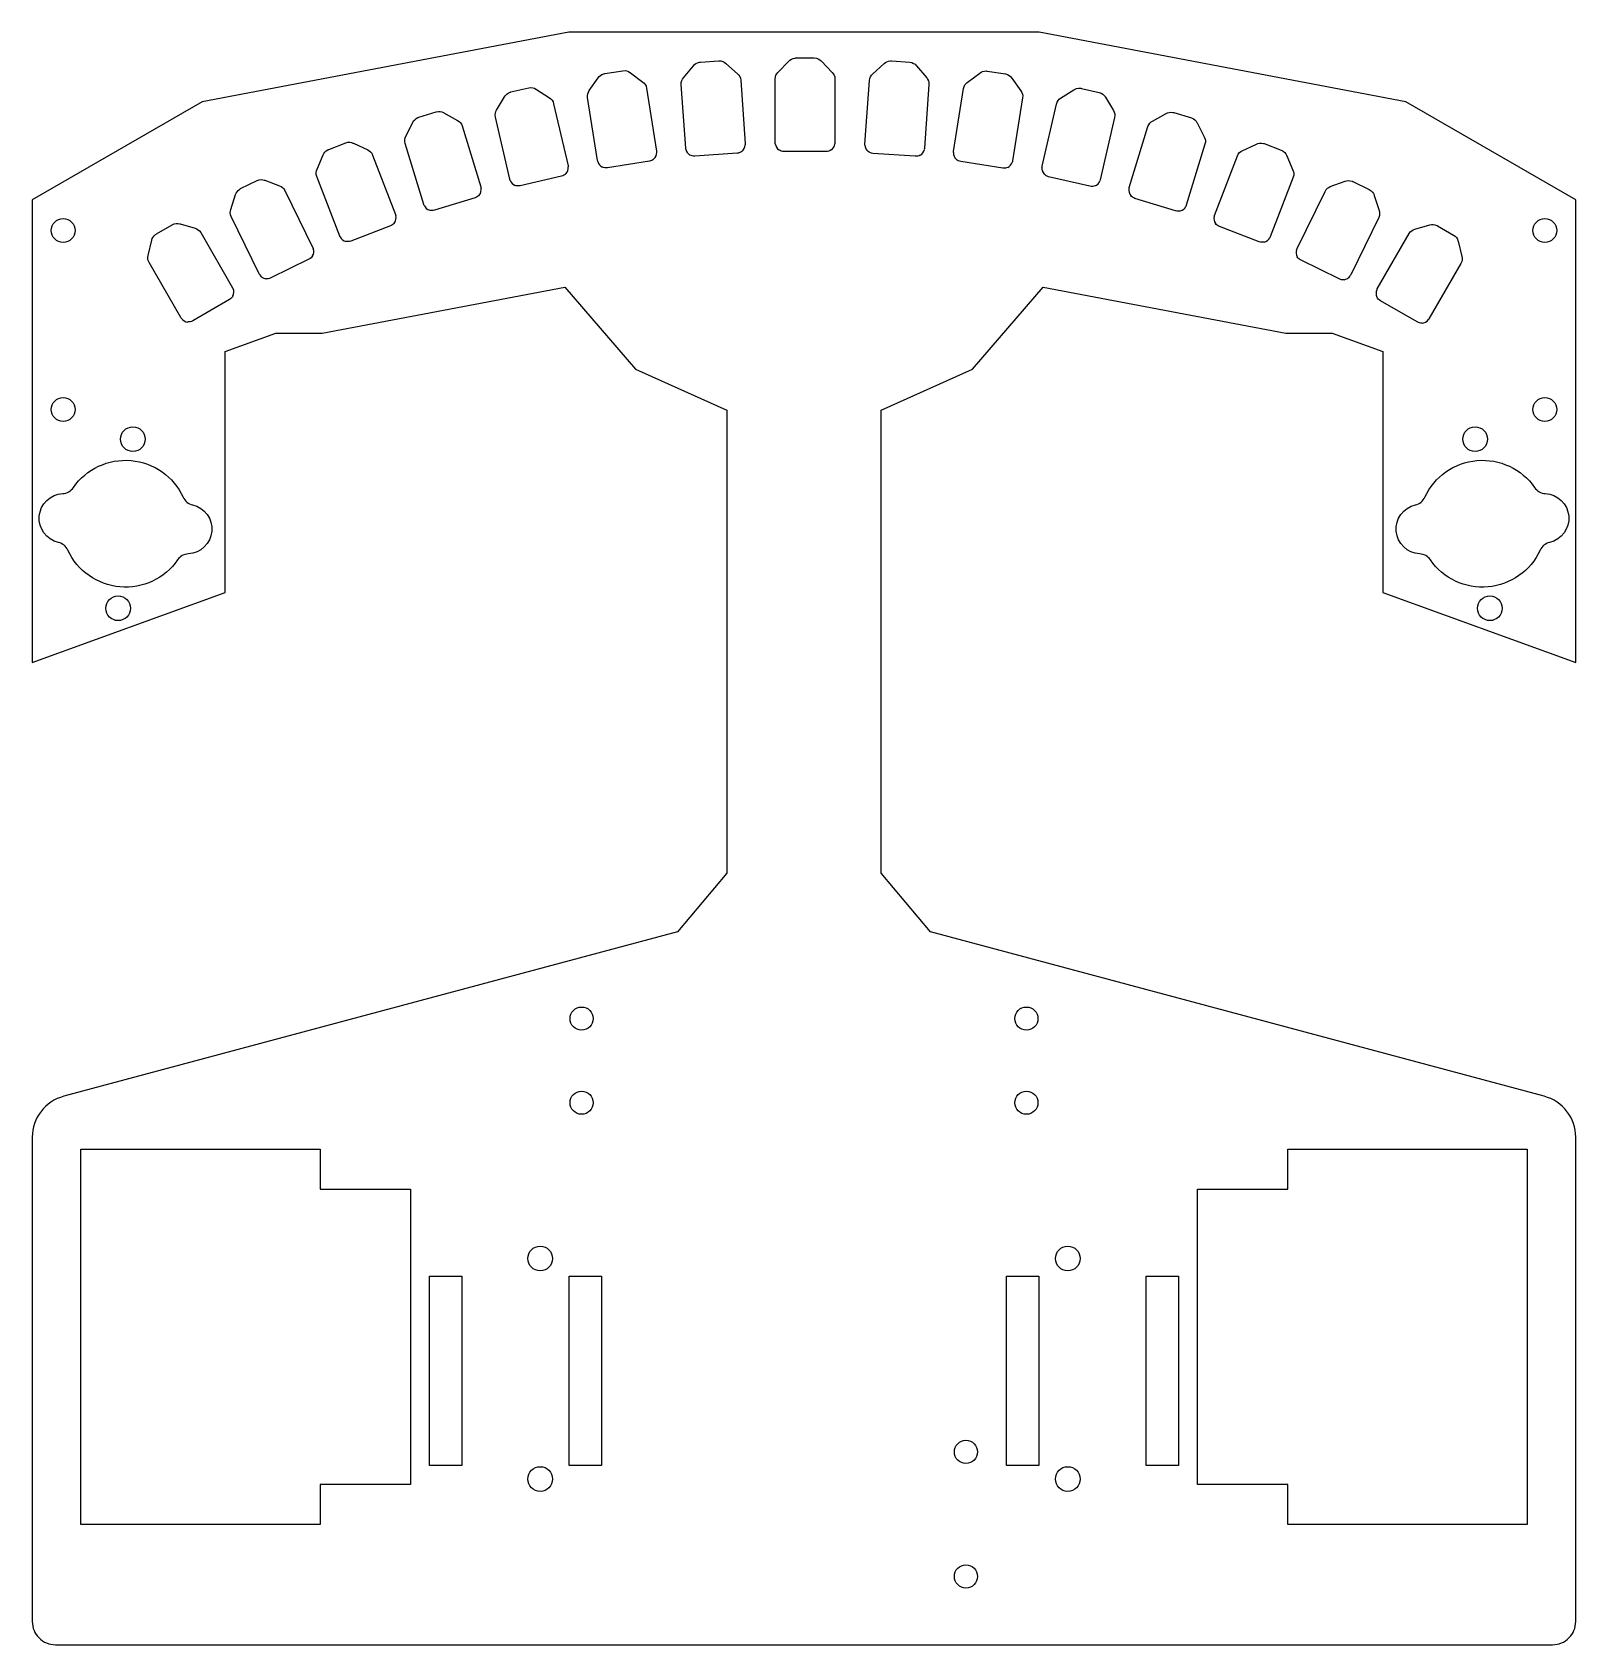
# Model space of a CAD drawing. Header units: millimetres. Extents: x -100 to 100, y -200 to 9.
import ezdxf

# ---------------------------------------------------------------- set-up
doc = ezdxf.new("R2010")
doc.units = ezdxf.units.MM
doc.layers.get('0').update_dxf_attribs({"linetype": 'CONTINUOUS'})

msp = doc.modelspace()

# ---------------------------------------------------------------- linework, layer by layer
for p, q in [((-15.62, 3.11), (-14.32, 4.66)), ((-13.43, 5.13), (-11.05, 5.3)), ((-10.11, 4.96), (-8.6, 3.6)), ((-3.38, 3.8), (-1.97, 5.26)), ((-1.05, 5.67), (1.33, 5.67)), ((2.25, 5.26), (3.66, 3.8)), ((8.88, 3.58), (10.39, 4.93)), ((11.33, 5.28), (13.7, 5.11)), ((14.59, 4.64), (15.9, 3.09)), ((-27.83, 1.43), (-26.67, 3.09)), ((-25.82, 3.64), (-23.47, 4.01)), ((-22.5, 3.75), (-20.88, 2.53)), ((-15.33, -6.02), (-15.91, 2.23)), ((-8.19, 2.77), (-7.61, -5.48)), ((-3.73, -5.32), (-3.73, 2.94)), ((4.01, 2.95), (4.01, -5.32)), ((7.89, -5.5), (8.47, 2.75)), ((16.19, 2.21), (15.61, -6.04)), ((21.16, 2.49), (22.78, 3.71)), ((23.75, 3.97), (26.1, 3.6)), ((26.94, 3.05), (28.11, 1.39)), ((-39.83, -1.08), (-38.79, 0.65)), ((-37.98, 1.26), (-35.66, 1.79)), ((-34.68, 1.6), (-32.98, 0.5)), ((-26.75, -7.63), (-28.04, 0.53)), ((-20.4, 1.74), (-19.11, -6.42)), ((19.39, -6.46), (20.68, 1.7)), ((28.32, 0.49), (27.03, -7.67)), ((33.25, 0.44), (34.95, 1.54)), ((35.94, 1.73), (38.25, 1.2)), ((39.06, 0.59), (40.1, -1.15)), ((-49.93, -2.02), (-47.65, -1.33)), ((-46.65, -1.45), (-44.88, -2.43)), ((-38.12, -10.05), (-39.98, -2)), ((-32.44, -0.26), (-30.58, -8.31)), ((30.85, -8.37), (32.71, -0.32)), ((40.25, -2.06), (38.39, -10.11)), ((45.15, -2.51), (46.92, -1.53)), ((47.92, -1.41), (50.19, -2.11)), ((-51.61, -4.49), (-50.69, -2.68)), ((-44.29, -3.15), (-41.88, -11.05)), ((42.14, -11.13), (44.56, -3.23)), ((50.95, -2.76), (51.87, -4.57)), ((-61.59, -6.19), (-59.37, -5.34)), ((-58.37, -5.39), (-56.53, -6.24)), ((-49.28, -13.31), (-51.69, -5.41)), ((51.96, -5.49), (49.54, -13.4)), ((56.79, -6.35), (58.63, -5.49)), ((59.63, -5.44), (61.85, -6.29)), ((-63.1, -8.76), (-62.31, -6.9)), ((-55.9, -6.92), (-52.93, -14.63)), ((-20.04, -7.71), (-25.47, -8.57)), ((-8.65, -6.68), (-14.14, -7.06)), ((2.89, -6.45), (-2.61, -6.45)), ((14.42, -7.08), (8.93, -6.7)), ((25.75, -8.61), (20.31, -7.75)), ((53.19, -14.73), (56.16, -7.02)), ((62.57, -7), (63.36, -8.87)), ((-73, -11.27), (-70.86, -10.23)), ((-69.86, -10.19), (-67.95, -10.89)), ((-60.16, -17.41), (-63.12, -9.69)), ((-31.42, -9.66), (-36.78, -10.9)), ((37.05, -10.96), (31.69, -9.72)), ((63.38, -9.79), (60.42, -17.51)), ((68.2, -11.01), (70.11, -10.32)), ((71.11, -10.35), (73.25, -11.4)), ((-74.27, -13.97), (-73.65, -12.04)), ((-67.26, -11.5), (-63.64, -18.93)), ((-42.62, -12.46), (-47.88, -14.06)), ((48.14, -14.15), (42.88, -12.54)), ((63.89, -19.05), (67.51, -11.62)), ((73.9, -12.16), (74.52, -14.09)), ((-83.91, -17.14), (-81.85, -15.95)), ((-80.85, -15.84), (-78.9, -16.4)), ((-70.59, -22.32), (-74.21, -14.9)), ((-53.57, -16.09), (-58.71, -18.06)), ((58.97, -18.16), (53.84, -16.19)), ((74.47, -15.02), (70.84, -22.44)), ((79.15, -16.54), (81.09, -15.98)), ((82.09, -16.09), (84.15, -17.28)), ((-84.99, -19.92), (-84.5, -17.95)), ((-78.17, -16.96), (-74.04, -24.12)), ((74.28, -24.26), (78.41, -17.1)), ((84.75, -18.09), (85.24, -20.06)), ((-80.74, -27.99), (-84.87, -20.83)), ((-64.15, -20.43), (-69.09, -22.85)), ((69.34, -22.97), (64.4, -20.56)), ((85.11, -20.97), (80.98, -28.13)), ((-74.44, -25.66), (-79.21, -28.41)), ((79.45, -28.55), (74.69, -25.8))]:
    msp.add_line(p, q)
for points in [[(-100, -197, 0.414214), (-97, -200), (97, -200, 0.414214), (100, -197), (100, -134.22, 0.339454), (95.92, -128.91), (16.37, -107.59), (10, -100), (10, -40), (21.85, -34.65), (30.98, -24.05), (62.42, -30), (68.42, -30), (75, -32.39), (75, -63.6), (100, -72.7), (100, -12.7), (78, 0), (30.46, 9), (-30.46, 9), (-78, 0), (-100, -12.7), (-100, -72.7), (-75, -63.6), (-75, -32.39), (-68.42, -30), (-62.42, -30), (-30.98, -24.05), (-21.85, -34.65), (-10, -40), (-10, -100), (-16.37, -107.59), (-95.92, -128.91, 0.339454), (-100, -134.22)], [(-79.78, -58.61, 0.232756), (-81.16, -59.38, -0.581006), (-95.38, -58.13, 0.232756), (-96.6, -57.14, -0.870771), (-96.05, -50.79, 0.232755), (-94.67, -50.02, -0.581006), (-80.45, -51.27, 0.232756), (-79.23, -52.26, -0.870771)], [(96.6, -57.14, 0.232756), (95.38, -58.13, -0.581006), (81.16, -59.38, 0.232756), (79.78, -58.61, -0.870771), (79.23, -52.26, 0.232756), (80.45, -51.27, -0.581006), (94.67, -50.02, 0.232755), (96.05, -50.79, -0.870771)]]:
    msp.add_lwpolyline(points, format="xyb", close=True)
for points in [[(-62.71, -179.25), (-62.71, -184.42), (-93.71, -184.42), (-93.71, -135.78), (-62.71, -135.78), (-62.71, -140.94), (-51.01, -140.94), (-51.01, -179.25)], [(93.71, -184.42), (62.71, -184.42), (62.71, -179.25), (51.01, -179.25), (51.01, -140.94), (62.71, -140.94), (62.71, -135.78), (93.71, -135.78)], [(-48.53, -176.76), (-48.53, -152.21), (-44.33, -152.21), (-44.33, -176.76)], [(-26.22, -152.21), (-26.22, -176.76), (-30.42, -176.76), (-30.42, -152.21)], [(26.22, -152.21), (30.42, -152.21), (30.42, -176.76), (26.22, -176.76)], [(44.33, -176.76), (44.33, -152.21), (48.53, -152.21), (48.53, -176.76)]]:
    msp.add_lwpolyline(points, close=True)
for centre, radius in [((-96, -16.7), 1.55), ((96, -16.7), 1.55), ((-96, -39.9), 1.55), ((96, -39.9), 1.55), ((-86.96, -43.74), 1.6), ((86.96, -43.74), 1.6), ((-88.87, -65.66), 1.6), ((88.87, -65.66), 1.6), ((-28.82, -118.84), 1.5), ((28.82, -118.84), 1.5), ((-28.82, -129.74), 1.5), ((28.82, -129.74), 1.5), ((-34.18, -149.94), 1.6), ((34.18, -149.94), 1.6), ((20.98, -175), 1.5), ((-34.18, -178.52), 1.6), ((34.18, -178.52), 1.6), ((20.98, -191.15), 1.5)]:
    msp.add_circle(centre, radius)
for centre, start, end in [((-14.22, -5.95), 190.7236, 239.7342), ((-8.73, -5.56), 308.2719, 357.2825), ((-2.61, -5.33), 186.7236, 235.7342), ((2.89, -5.33), 304.2719, 353.2825), ((9.01, -5.58), 182.7236, 231.7342), ((14.5, -5.97), 300.2719, 349.2825), ((-25.64, -7.47), 195.7236, 244.7342), ((-20.21, -6.6), -46.7281, 2.2825), ((20.49, -6.65), 177.7236, 226.7342), ((25.92, -7.51), 295.2719, 344.2825), ((-37.03, -9.81), 199.7236, 248.7342), ((-31.67, -8.57), -42.7281, 6.2825), ((31.94, -8.63), 173.7236, 222.7342), ((37.3, -9.87), 291.2719, 340.2825), ((-42.94, -11.39), -38.7281, 10.2825), ((43.21, -11.47), 169.7236, 218.7342), ((-48.2, -12.99), 203.7236, 252.7342), ((48.47, -13.08), 287.2719, 336.2825), ((-53.98, -15.04), -34.7281, 14.2825), ((54.24, -15.14), 165.7236, 214.7342), ((-59.11, -17.01), 207.7236, 256.7342), ((59.37, -17.11), 283.2719, 332.2825), ((-64.64, -19.43), -29.7281, 19.2825), ((64.89, -19.55), 160.7236, 209.7342), ((-69.58, -21.84), 212.7236, 261.7342), ((69.83, -21.96), 278.2719, 327.2825), ((-75, -24.69), -25.7281, 23.2825), ((75.25, -24.83), 156.7236, 205.7342), ((-79.77, -27.44), 216.7236, 265.7342), ((80.01, -27.58), 274.2719, 323.2825)]:
    msp.add_arc(centre, 1.12, start, end)
for points, knots in [([(-14.32, 4.66), (-14.14, 4.87), (-13.92, 5.05), (-13.54, 5.12), (-13.5, 5.12), (-13.47, 5.13), (-13.43, 5.13)], [-1.570796, -1.570796, -1.570796, -1.570796, -0.621605, -0.621605, -0.621605, -0.532423, -0.532423, -0.532423, -0.532423]), ([(-11.05, 5.3), (-10.64, 5.33), (-10.38, 5.18), (-10.17, 5.01), (-10.15, 4.99), (-10.13, 4.97), (-10.11, 4.96)], [0.532423, 0.532423, 0.532423, 0.532423, 1.481614, 1.481614, 1.481614, 1.570796, 1.570796, 1.570796, 1.570796]), ([(-1.97, 5.26), (-1.78, 5.45), (-1.55, 5.62), (-1.16, 5.66), (-1.13, 5.66), (-1.09, 5.67), (-1.05, 5.67)], [-1.570796, -1.570796, -1.570796, -1.570796, -0.621605, -0.621605, -0.621605, -0.532423, -0.532423, -0.532423, -0.532423]), ([(1.33, 5.67), (1.75, 5.67), (1.99, 5.5), (2.19, 5.31), (2.21, 5.3), (2.23, 5.28), (2.25, 5.26)], [0.532423, 0.532423, 0.532423, 0.532423, 1.481614, 1.481614, 1.481614, 1.570796, 1.570796, 1.570796, 1.570796]), ([(10.39, 4.93), (10.59, 5.12), (10.83, 5.27), (11.22, 5.28), (11.26, 5.28), (11.29, 5.28), (11.33, 5.28)], [-1.570796, -1.570796, -1.570796, -1.570796, -0.621605, -0.621605, -0.621605, -0.532423, -0.532423, -0.532423, -0.532423]), ([(13.7, 5.11), (14.12, 5.08), (14.36, 4.9), (14.54, 4.7), (14.56, 4.68), (14.58, 4.66), (14.59, 4.64)], [0.532423, 0.532423, 0.532423, 0.532423, 1.481614, 1.481614, 1.481614, 1.570796, 1.570796, 1.570796, 1.570796]), ([(-26.67, 3.09), (-26.51, 3.31), (-26.31, 3.52), (-25.93, 3.61), (-25.9, 3.62), (-25.86, 3.63), (-25.82, 3.64)], [-1.570796, -1.570796, -1.570796, -1.570796, -0.621605, -0.621605, -0.621605, -0.532423, -0.532423, -0.532423, -0.532423]), ([(-23.47, 4.01), (-23.06, 4.08), (-22.79, 3.95), (-22.57, 3.8), (-22.54, 3.78), (-22.52, 3.77), (-22.5, 3.75)], [0.532423, 0.532423, 0.532423, 0.532423, 1.481614, 1.481614, 1.481614, 1.570796, 1.570796, 1.570796, 1.570796]), ([(22.78, 3.71), (23, 3.87), (23.25, 4), (23.64, 3.98), (23.67, 3.98), (23.71, 3.97), (23.75, 3.97)], [-1.570796, -1.570796, -1.570796, -1.570796, -0.621605, -0.621605, -0.621605, -0.532423, -0.532423, -0.532423, -0.532423]), ([(26.1, 3.6), (26.51, 3.53), (26.73, 3.33), (26.9, 3.11), (26.91, 3.09), (26.93, 3.07), (26.94, 3.05)], [0.532423, 0.532423, 0.532423, 0.532423, 1.481614, 1.481614, 1.481614, 1.570796, 1.570796, 1.570796, 1.570796]), ([(-38.79, 0.65), (-38.65, 0.89), (-38.46, 1.1), (-38.09, 1.23), (-38.06, 1.24), (-38.02, 1.25), (-37.98, 1.26)], [-1.570796, -1.570796, -1.570796, -1.570796, -0.621605, -0.621605, -0.621605, -0.532423, -0.532423, -0.532423, -0.532423]), ([(-35.66, 1.79), (-35.26, 1.89), (-34.98, 1.78), (-34.74, 1.64), (-34.72, 1.63), (-34.7, 1.62), (-34.68, 1.6)], [0.532423, 0.532423, 0.532423, 0.532423, 1.481614, 1.481614, 1.481614, 1.570796, 1.570796, 1.570796, 1.570796]), ([(34.95, 1.54), (35.18, 1.69), (35.44, 1.8), (35.82, 1.75), (35.86, 1.75), (35.9, 1.74), (35.94, 1.73)], [-1.570796, -1.570796, -1.570796, -1.570796, -0.621605, -0.621605, -0.621605, -0.532423, -0.532423, -0.532423, -0.532423]), ([(38.25, 1.2), (38.66, 1.1), (38.86, 0.88), (39.02, 0.66), (39.03, 0.64), (39.04, 0.61), (39.06, 0.59)], [0.532423, 0.532423, 0.532423, 0.532423, 1.481614, 1.481614, 1.481614, 1.570796, 1.570796, 1.570796, 1.570796]), ([(-50.69, -2.68), (-50.56, -2.44), (-50.39, -2.21), (-50.03, -2.06), (-50, -2.05), (-49.96, -2.04), (-49.93, -2.02)], [-1.570796, -1.570796, -1.570796, -1.570796, -0.621605, -0.621605, -0.621605, -0.532423, -0.532423, -0.532423, -0.532423]), ([(-47.65, -1.33), (-47.25, -1.21), (-46.97, -1.29), (-46.72, -1.41), (-46.7, -1.42), (-46.68, -1.44), (-46.65, -1.45)], [0.532423, 0.532423, 0.532423, 0.532423, 1.481614, 1.481614, 1.481614, 1.570796, 1.570796, 1.570796, 1.570796]), ([(46.92, -1.53), (47.16, -1.4), (47.43, -1.31), (47.81, -1.38), (47.84, -1.39), (47.88, -1.4), (47.92, -1.41)], [-1.570796, -1.570796, -1.570796, -1.570796, -0.621605, -0.621605, -0.621605, -0.532423, -0.532423, -0.532423, -0.532423]), ([(50.19, -2.11), (50.59, -2.23), (50.78, -2.46), (50.92, -2.7), (50.93, -2.72), (50.94, -2.74), (50.95, -2.76)], [0.532423, 0.532423, 0.532423, 0.532423, 1.481614, 1.481614, 1.481614, 1.570796, 1.570796, 1.570796, 1.570796]), ([(-62.31, -6.9), (-62.2, -6.65), (-62.05, -6.41), (-61.7, -6.23), (-61.67, -6.22), (-61.63, -6.2), (-61.59, -6.19)], [-1.570796, -1.570796, -1.570796, -1.570796, -0.621605, -0.621605, -0.621605, -0.532423, -0.532423, -0.532423, -0.532423]), ([(-59.37, -5.34), (-58.98, -5.19), (-58.69, -5.25), (-58.44, -5.36), (-58.42, -5.36), (-58.39, -5.38), (-58.37, -5.39)], [0.532423, 0.532423, 0.532423, 0.532423, 1.481614, 1.481614, 1.481614, 1.570796, 1.570796, 1.570796, 1.570796]), ([(58.63, -5.49), (58.87, -5.37), (59.15, -5.3), (59.53, -5.4), (59.56, -5.41), (59.6, -5.42), (59.63, -5.44)], [-1.570796, -1.570796, -1.570796, -1.570796, -0.621605, -0.621605, -0.621605, -0.532423, -0.532423, -0.532423, -0.532423]), ([(61.85, -6.29), (62.24, -6.44), (62.42, -6.69), (62.53, -6.93), (62.55, -6.95), (62.56, -6.98), (62.57, -7)], [0.532423, 0.532423, 0.532423, 0.532423, 1.481614, 1.481614, 1.481614, 1.570796, 1.570796, 1.570796, 1.570796]), ([(-70.86, -10.23), (-70.49, -10.05), (-70.19, -10.09), (-69.93, -10.17), (-69.9, -10.18), (-69.88, -10.19), (-69.86, -10.19)], [0.532423, 0.532423, 0.532423, 0.532423, 1.481614, 1.481614, 1.481614, 1.570796, 1.570796, 1.570796, 1.570796]), ([(70.11, -10.32), (70.36, -10.22), (70.64, -10.17), (71.01, -10.31), (71.04, -10.32), (71.08, -10.34), (71.11, -10.35)], [-1.570796, -1.570796, -1.570796, -1.570796, -0.621605, -0.621605, -0.621605, -0.532423, -0.532423, -0.532423, -0.532423]), ([(-73.65, -12.04), (-73.56, -11.79), (-73.43, -11.53), (-73.1, -11.33), (-73.07, -11.31), (-73.03, -11.29), (-73, -11.27)], [-1.570796, -1.570796, -1.570796, -1.570796, -0.621605, -0.621605, -0.621605, -0.532423, -0.532423, -0.532423, -0.532423]), ([(73.25, -11.4), (73.63, -11.58), (73.77, -11.84), (73.87, -12.09), (73.88, -12.12), (73.89, -12.14), (73.9, -12.16)], [0.532423, 0.532423, 0.532423, 0.532423, 1.481614, 1.481614, 1.481614, 1.570796, 1.570796, 1.570796, 1.570796]), ([(-81.85, -15.95), (-81.49, -15.74), (-81.19, -15.76), (-80.93, -15.82), (-80.9, -15.83), (-80.88, -15.83), (-80.85, -15.84)], [0.532423, 0.532423, 0.532423, 0.532423, 1.481614, 1.481614, 1.481614, 1.570796, 1.570796, 1.570796, 1.570796]), ([(81.09, -15.98), (81.35, -15.9), (81.64, -15.87), (81.99, -16.03), (82.03, -16.05), (82.06, -16.07), (82.09, -16.09)], [-1.570796, -1.570796, -1.570796, -1.570796, -0.621605, -0.621605, -0.621605, -0.532423, -0.532423, -0.532423, -0.532423]), ([(-84.5, -17.95), (-84.44, -17.69), (-84.32, -17.42), (-84.01, -17.2), (-83.98, -17.18), (-83.95, -17.16), (-83.91, -17.14)], [-1.570796, -1.570796, -1.570796, -1.570796, -0.621605, -0.621605, -0.621605, -0.532423, -0.532423, -0.532423, -0.532423]), ([(84.15, -17.28), (84.52, -17.48), (84.65, -17.75), (84.73, -18.01), (84.73, -18.04), (84.74, -18.06), (84.75, -18.09)], [0.532423, 0.532423, 0.532423, 0.532423, 1.481614, 1.481614, 1.481614, 1.570796, 1.570796, 1.570796, 1.570796])]:
    msp.add_open_spline(points, degree=3, knots=knots)
for points in [[(-20.88, 2.53), (-20.65, 2.36), (-20.46, 2.11), (-20.4, 1.74)], [(-15.91, 2.23), (-15.94, 2.6), (-15.8, 2.89), (-15.62, 3.11)], [(-8.6, 3.6), (-8.39, 3.41), (-8.22, 3.14), (-8.19, 2.77)], [(-3.73, 2.94), (-3.73, 3.32), (-3.58, 3.59), (-3.38, 3.8)], [(3.66, 3.8), (3.86, 3.59), (4.01, 3.32), (4.01, 2.95)], [(8.47, 2.75), (8.5, 3.12), (8.67, 3.38), (8.88, 3.58)], [(15.9, 3.09), (16.08, 2.87), (16.21, 2.58), (16.19, 2.21)], [(20.68, 1.7), (20.74, 2.07), (20.93, 2.32), (21.16, 2.49)], [(-32.98, 0.5), (-32.73, 0.34), (-32.52, 0.11), (-32.44, -0.26)], [(-28.04, 0.53), (-28.1, 0.9), (-28, 1.19), (-27.83, 1.43)], [(28.11, 1.39), (28.27, 1.15), (28.38, 0.86), (28.32, 0.49)], [(32.71, -0.32), (32.8, 0.05), (33.01, 0.28), (33.25, 0.44)], [(-39.98, -2), (-40.06, -1.63), (-39.98, -1.33), (-39.83, -1.08)], [(40.1, -1.15), (40.25, -1.39), (40.34, -1.69), (40.25, -2.06)], [(-44.88, -2.43), (-44.63, -2.57), (-44.4, -2.79), (-44.29, -3.15)], [(44.56, -3.23), (44.67, -2.87), (44.9, -2.65), (45.15, -2.51)], [(-56.53, -6.24), (-56.27, -6.37), (-56.03, -6.56), (-55.9, -6.92)], [(-51.69, -5.41), (-51.8, -5.05), (-51.74, -4.74), (-51.61, -4.49)], [(-15.32, -6.15), (-15.32, -6.11), (-15.33, -6.06), (-15.33, -6.02)], [(-7.61, -5.48), (-7.61, -5.52), (-7.61, -5.57), (-7.61, -5.61)], [(-3.72, -5.46), (-3.73, -5.41), (-3.73, -5.36), (-3.73, -5.32)], [(-2.61, -6.45), (-2.84, -6.45), (-3.07, -6.37), (-3.24, -6.25)], [(3.52, -6.25), (3.35, -6.37), (3.12, -6.45), (2.89, -6.45)], [(4.01, -5.32), (4.01, -5.36), (4.01, -5.41), (4, -5.46)], [(7.89, -5.64), (7.89, -5.59), (7.89, -5.54), (7.89, -5.5)], [(15.61, -6.04), (15.61, -6.08), (15.6, -6.13), (15.59, -6.17)], [(51.87, -4.57), (52, -4.83), (52.07, -5.13), (51.96, -5.49)], [(-30.58, -8.31), (-30.57, -8.35), (-30.56, -8.4), (-30.56, -8.45)], [(-26.72, -7.77), (-26.73, -7.72), (-26.74, -7.68), (-26.75, -7.63)], [(-19.45, -7.42), (-19.59, -7.56), (-19.81, -7.67), (-20.04, -7.71)], [(-19.11, -6.42), (-19.1, -6.47), (-19.1, -6.51), (-19.09, -6.56)], [(-14.14, -7.06), (-14.37, -7.08), (-14.6, -7.01), (-14.78, -6.91)], [(-8.04, -6.44), (-8.2, -6.57), (-8.42, -6.66), (-8.65, -6.68)], [(8.93, -6.7), (8.7, -6.68), (8.48, -6.59), (8.32, -6.46)], [(15.06, -6.93), (14.88, -7.04), (14.65, -7.1), (14.42, -7.08)], [(19.37, -6.6), (19.37, -6.55), (19.38, -6.51), (19.39, -6.46)], [(20.31, -7.75), (20.08, -7.72), (19.87, -7.6), (19.72, -7.46)], [(27.03, -7.67), (27.02, -7.72), (27.01, -7.76), (27, -7.81)], [(56.16, -7.02), (56.29, -6.67), (56.53, -6.47), (56.79, -6.35)], [(-63.12, -9.69), (-63.26, -9.34), (-63.21, -9.03), (-63.1, -8.76)], [(-38.08, -10.18), (-38.1, -10.14), (-38.11, -10.09), (-38.12, -10.05)], [(-30.85, -9.33), (-30.99, -9.48), (-31.19, -9.61), (-31.42, -9.66)], [(-25.47, -8.57), (-25.7, -8.61), (-25.94, -8.56), (-26.12, -8.48)], [(26.4, -8.52), (26.21, -8.61), (25.98, -8.65), (25.75, -8.61)], [(30.83, -8.51), (30.84, -8.46), (30.84, -8.42), (30.85, -8.37)], [(31.69, -9.72), (31.46, -9.67), (31.26, -9.54), (31.12, -9.39)], [(38.39, -10.11), (38.38, -10.16), (38.37, -10.2), (38.35, -10.25)], [(63.36, -8.87), (63.47, -9.13), (63.52, -9.44), (63.38, -9.79)], [(-67.95, -10.89), (-67.68, -10.99), (-67.42, -11.16), (-67.26, -11.5)], [(-42.07, -12.09), (-42.2, -12.24), (-42.39, -12.39), (-42.62, -12.46)], [(-41.88, -11.05), (-41.86, -11.09), (-41.85, -11.14), (-41.84, -11.19)], [(-36.78, -10.9), (-37, -10.95), (-37.24, -10.92), (-37.43, -10.85)], [(37.71, -10.91), (37.52, -10.98), (37.28, -11.01), (37.05, -10.96)], [(42.11, -11.27), (42.12, -11.22), (42.13, -11.18), (42.14, -11.13)], [(42.88, -12.54), (42.66, -12.47), (42.47, -12.33), (42.34, -12.17)], [(67.51, -11.62), (67.68, -11.29), (67.93, -11.11), (68.2, -11.01)], [(-74.21, -14.9), (-74.38, -14.56), (-74.36, -14.24), (-74.27, -13.97)], [(-49.23, -13.44), (-49.25, -13.4), (-49.26, -13.36), (-49.28, -13.31)], [(-47.88, -14.06), (-48.1, -14.13), (-48.34, -14.12), (-48.54, -14.06)], [(48.8, -14.14), (48.61, -14.21), (48.37, -14.22), (48.14, -14.15)], [(49.54, -13.4), (49.53, -13.44), (49.52, -13.48), (49.5, -13.53)], [(74.52, -14.09), (74.61, -14.37), (74.63, -14.68), (74.47, -15.02)], [(-78.9, -16.4), (-78.63, -16.48), (-78.36, -16.64), (-78.17, -16.96)], [(-53.06, -15.68), (-53.17, -15.85), (-53.36, -16), (-53.57, -16.09)], [(-52.93, -14.63), (-52.92, -14.67), (-52.9, -14.72), (-52.89, -14.76)], [(53.15, -14.87), (53.16, -14.82), (53.18, -14.78), (53.19, -14.73)], [(53.84, -16.19), (53.62, -16.1), (53.43, -15.95), (53.32, -15.78)], [(78.41, -17.1), (78.6, -16.78), (78.87, -16.62), (79.15, -16.54)], [(-60.1, -17.53), (-60.12, -17.49), (-60.14, -17.45), (-60.16, -17.41)], [(-58.71, -18.06), (-58.93, -18.14), (-59.17, -18.15), (-59.37, -18.1)], [(59.63, -18.2), (59.43, -18.25), (59.19, -18.24), (58.97, -18.16)], [(60.42, -17.51), (60.4, -17.55), (60.38, -17.59), (60.36, -17.63)], [(-84.87, -20.83), (-85.06, -20.51), (-85.06, -20.19), (-84.99, -19.92)], [(-63.67, -19.98), (-63.77, -20.16), (-63.94, -20.33), (-64.15, -20.43)], [(-63.64, -18.93), (-63.62, -18.97), (-63.6, -19.01), (-63.58, -19.06)], [(63.83, -19.18), (63.85, -19.14), (63.87, -19.09), (63.89, -19.05)], [(64.4, -20.56), (64.19, -20.45), (64.02, -20.28), (63.92, -20.11)], [(85.24, -20.06), (85.31, -20.33), (85.3, -20.65), (85.11, -20.97)], [(-70.52, -22.44), (-70.55, -22.4), (-70.57, -22.36), (-70.59, -22.32)], [(-69.09, -22.85), (-69.3, -22.95), (-69.54, -22.98), (-69.74, -22.95)], [(69.99, -23.07), (69.79, -23.1), (69.55, -23.07), (69.34, -22.97)], [(70.84, -22.44), (70.82, -22.48), (70.8, -22.53), (70.78, -22.57)], [(-74.04, -24.12), (-74.02, -24.16), (-73.99, -24.2), (-73.98, -24.25)], [(74.22, -24.39), (74.24, -24.34), (74.26, -24.3), (74.28, -24.26)], [(-74, -25.17), (-74.08, -25.36), (-74.24, -25.54), (-74.44, -25.66)], [(74.69, -25.8), (74.48, -25.68), (74.33, -25.5), (74.24, -25.31)], [(-80.66, -28.11), (-80.69, -28.07), (-80.72, -28.03), (-80.74, -27.99)], [(-79.21, -28.41), (-79.41, -28.52), (-79.65, -28.57), (-79.85, -28.55)], [(80.09, -28.69), (79.89, -28.71), (79.65, -28.66), (79.45, -28.55)], [(80.98, -28.13), (80.96, -28.17), (80.93, -28.21), (80.91, -28.25)]]:
    msp.add_open_spline(points, degree=3)

doc.saveas('drawing.dxf')
